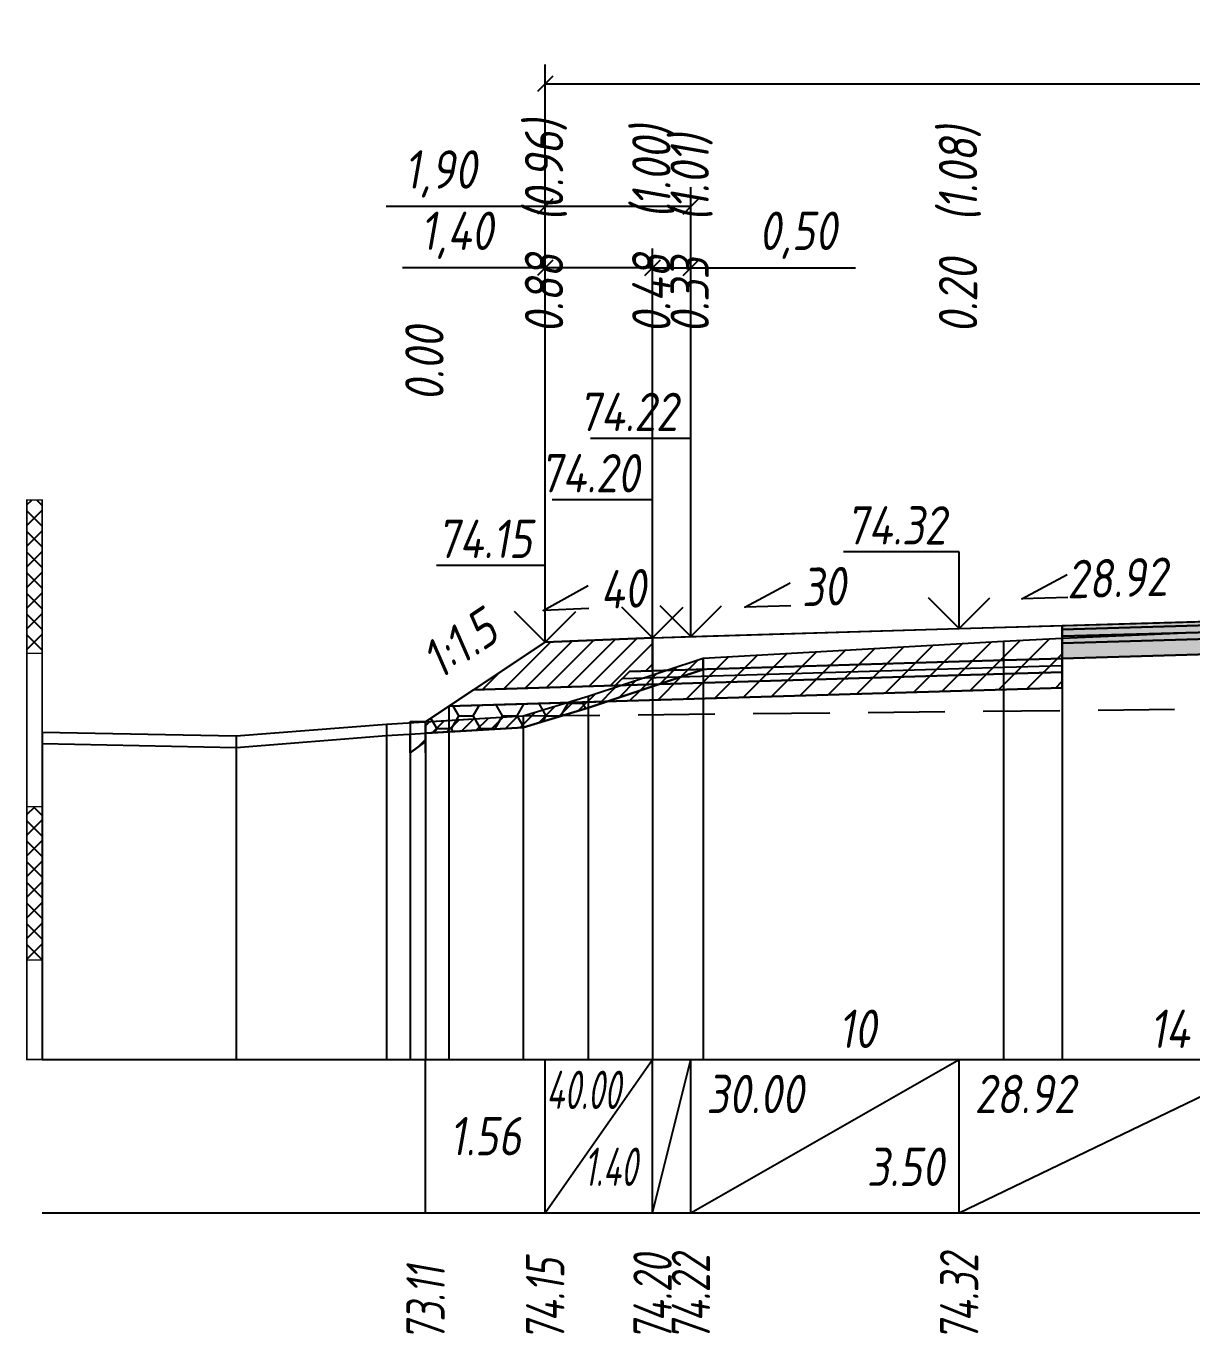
# Model space of a CAD drawing. Extents: x -717 to 1451, y -133302 to 233.
# Drawn here: x 78.9 to 155, y -33440.9 to -33355.6 of the extents above; entities that cross this region are included whole.
import ezdxf
from ezdxf.enums import TextEntityAlignment as Align

# ---------------------------------------------------------------- set-up
doc = ezdxf.new("R2010")
doc.units = 0
doc.linetypes.add('штриховая', pattern=[0.75, 0.5, -0.25])
for name, color, linetype in [('Интерполированный поперечник', 2, 'Continuous'), ('Код_514', 1, 'Continuous'), ('Контур_0', 7, 'Continuous'), ('Контур_2521', 7, 'Continuous'), ('Контур_2564', 7, 'Continuous'), ('Контур_2660', 7, 'Continuous'), ('Контур_2665', 7, 'Continuous'), ('Контур_400', 7, 'Continuous'), ('Контур_508', 7, 'Continuous'), ('Контур_512', 7, 'Continuous'), ('Контур_513', 7, 'Continuous'), ('Контур_818', 7, 'Continuous'), ('Красный поперечник', 1, 'Continuous'), ('Линейка абсолютных высот', 7, 'Continuous'), ('Объём_2501', 7, 'Continuous'), ('Объём_2564', 7, 'Continuous'), ('Объём_2650', 7, 'Continuous'), ('Объём_2660', 7, 'Continuous'), ('Объём_2661', 7, 'Continuous'), ('Объём_2663', 7, 'Continuous'), ('Объём_2665', 7, 'Continuous'), ('Объём_2666', 7, 'Continuous'), ('Объём_2753', 7, 'Continuous'), ('Откосы', 7, 'Continuous'), ('Отметки покрытия', 7, 'Continuous'), ('Рабочие отметки', 7, 'Continuous'), ('Рабочие отметки доп.', 7, 'Continuous'), ('Слои выравнивания', 7, 'Continuous'), ('Таблица', 7, 'Continuous'), ('Уклоны проезжей части', 7, 'Continuous'), ('Черный поперечник', 3, 'Continuous')]:
    doc.layers.add(name, color=color, linetype=linetype)
for name, color, linetype, true_color in [('Контур_2540', 2, 'Continuous', 0xffff00), ('Контур_2560', 2, 'Continuous', 0xffff00), ('Контур_2561', 7, 'Continuous', 0xff8040), ('Контур_2562', 3, 'Continuous', 0x00ff00), ('Контур_2563', 7, 'Continuous', 0xff8000), ('Контур_2570', 7, 'Continuous', 0x80ff00), ('Контур_2583', 3, 'Continuous', 0x00ff00), ('Контур_2725', 7, 'Continuous', 0x323232), ('Контур_2736', 4, 'Continuous', 0x00ffff), ('Контур_2737', 4, 'Continuous', 0x00ffff), ('Контур_2738', 4, 'Continuous', 0x00ffff), ('Контур_2739', 4, 'Continuous', 0x00ffff), ('Контур_2741', 4, 'Continuous', 0x00ffff), ('Контур_2742', 4, 'Continuous', 0x00ffff), ('Контур_2743', 4, 'Continuous', 0x00ffff), ('Контур_2744', 7, 'Continuous', 0xa4ffff), ('Контур_2745', 7, 'Continuous', 0xa4ffff), ('Контур_2747', 4, 'Continuous', 0x00ffff), ('Контур_2748', 4, 'Continuous', 0x00ffff), ('Контур_2749', 4, 'Continuous', 0x00ffff), ('Контур_2750', 4, 'Continuous', 0x00ffff), ('Контур_2751', 4, 'Continuous', 0x00ffff), ('Контур_2752', 4, 'Continuous', 0x00ffff), ('Контур_2760', 7, 'Continuous', 0x323232), ('Контур_2761', 7, 'Continuous', 0x323232), ('Контур_2762', 7, 'Continuous', 0x323232), ('Контур_2763', 7, 'Continuous', 0x323232), ('Контур_402', 7, 'Continuous', 0xff6464), ('Контур_703', 4, 'Continuous', 0x00ffff), ('Контур_705', 4, 'Continuous', 0x00ffff), ('Контур_707', 4, 'Continuous', 0x00ffff), ('Контур_720', 131, 'Continuous', 0xaaffff), ('Объём_2500', 7, 'Continuous', 0xc0c0c0), ('Объём_2520', 7, 'Continuous', 0x80ffff), ('Объём_2540', 2, 'Continuous', 0xffff00), ('Объём_2560', 2, 'Continuous', 0xffff00), ('Объём_2561', 7, 'Continuous', 0xff8040), ('Объём_2562', 3, 'Continuous', 0x00ff00), ('Объём_2563', 7, 'Continuous', 0xff8000), ('Объём_2570', 7, 'Continuous', 0x80ff00), ('Объём_2583', 3, 'Continuous', 0x00ff00), ('Объём_2592', 3, 'Continuous', 0x00ff00), ('Объём_2596', 3, 'Continuous', 0x00ff00), ('Объём_2600', 7, 'Continuous', 0x808000), ('Объём_2746', 2, 'Continuous', 0xffff00)]:
    doc.layers.add(name, color=color, linetype=linetype, true_color=true_color)
doc.styles.get("Standard").update_dxf_attribs({"font": 'txt', "height": 2.5})
doc.styles.add('М', font='romand.shx', dxfattribs={"width": 0.8, "oblique": 10, "height": 2.5})
doc.dimstyles.new('ISO-25', dxfattribs={"dimtxt": 2.5, "dimasz": 2.5, "dimexe": 1.25, "dimexo": 0.625, "dimtad": 1, "dimtxsty": 'Standard', "dimcen": 2.5, "dimadec": 0, "dimazin": 0, "dimtfac": 1, "dimtmove": 0, "dimatfit": 3, "dimfxl": 1, "dimarcsym": 0})
pattern_1 = [(45.0000013, (0, 0), (-0.67351924, 0.67351921), []), (135.0000003, (0, 0), (-0.673519222, -0.67351923), [])]

# ---------------------------------------------------------------- blocks, each defined once
blk = doc.blocks.new('_Oblique')
at = {"color": 0, "linetype": 'ByBlock', "lineweight": -2}
blk.add_line((-0.5, -0.5), (0.5, 0.5), dxfattribs=at)
blk = doc.blocks.new('*D770')
at = {"color": 0, "lineweight": -2, "transparency": 16777216}
for p, q in [((112.802, -33395.209), (112.802, -33370.104)), ((119.802, -33394.929), (119.802, -33370.104)), ((112.802, -33371.354), (103.498, -33371.354)), ((119.802, -33371.354), (112.802, -33371.354))]:
    blk.add_line(p, q, dxfattribs=at)
at = {"layer": 'Defpoints', "color": 0, "transparency": 16777216}
for p in [(119.802, -33371.354), (119.802, -33395.554), (112.802, -33395.834)]:
    blk.add_point(p, dxfattribs=at)
at = {"color": 0, "lineweight": -2, "transparency": 16777216, "rotation": 180}
blk.add_blockref('_Oblique', (112.802, -33371.354), dxfattribs=at)
at = {"color": 0, "lineweight": -2, "transparency": 16777216}
blk.add_blockref('_Oblique', (119.802, -33371.354), dxfattribs=at)
at = {"color": 0, "transparency": 16777216, "insert": (107.038, -33369.241), "char_height": 2.5, "width": 8.75, "attachment_point": 5, "style": 'М'}
blk.add_mtext('1,40', dxfattribs=at)
blk = doc.blocks.new('*D772')
at = {"color": 0, "lineweight": -2, "transparency": 16777216}
for p, q in [((119.802, -33394.929), (119.802, -33370.104)), ((122.302, -33394.854), (122.302, -33370.104)), ((119.802, -33371.354), (122.302, -33371.354)), ((122.302, -33371.354), (133.044, -33371.354))]:
    blk.add_line(p, q, dxfattribs=at)
at = {"layer": 'Defpoints', "color": 0, "transparency": 16777216}
for p in [(122.302, -33371.354), (119.802, -33395.554), (122.302, -33395.479)]:
    blk.add_point(p, dxfattribs=at)
at = {"color": 0, "lineweight": -2, "transparency": 16777216, "rotation": 180}
blk.add_blockref('_Oblique', (119.802, -33371.354), dxfattribs=at)
at = {"color": 0, "lineweight": -2, "transparency": 16777216}
blk.add_blockref('_Oblique', (122.302, -33371.354), dxfattribs=at)
at = {"color": 0, "transparency": 16777216, "insert": (129.283, -33369.241), "char_height": 2.5, "width": 9.16667, "attachment_point": 5, "style": 'М'}
blk.add_mtext('0,50', dxfattribs=at)
blk = doc.blocks.new('*D775')
at = {"color": 0, "lineweight": -2, "transparency": 16777216}
for p, q in [((112.802, -33395.209), (112.802, -33366.104)), ((122.302, -33394.854), (122.302, -33366.104)), ((112.802, -33367.354), (102.43, -33367.354)), ((122.302, -33367.354), (112.802, -33367.354))]:
    blk.add_line(p, q, dxfattribs=at)
at = {"layer": 'Defpoints', "color": 0, "transparency": 16777216}
for p in [(122.302, -33367.354), (122.302, -33395.479), (112.802, -33395.834)]:
    blk.add_point(p, dxfattribs=at)
at = {"color": 0, "lineweight": -2, "transparency": 16777216, "rotation": 180}
blk.add_blockref('_Oblique', (112.802, -33367.354), dxfattribs=at)
at = {"color": 0, "lineweight": -2, "transparency": 16777216}
blk.add_blockref('_Oblique', (122.302, -33367.354), dxfattribs=at)
at = {"color": 0, "transparency": 16777216, "insert": (105.971, -33365.241), "char_height": 2.5, "width": 8.75, "attachment_point": 5, "style": 'М'}
blk.add_mtext('1,90', dxfattribs=at)
blk = doc.blocks.new('*D776')
at = {"color": 0, "lineweight": -2, "transparency": 16777216}
for p, q in [((112.802, -33395.209), (112.802, -33358.104)), ((208.302, -33392.319), (208.302, -33358.104)), ((112.802, -33359.354), (208.302, -33359.354))]:
    blk.add_line(p, q, dxfattribs=at)
at = {"layer": 'Defpoints', "color": 0, "transparency": 16777216}
for p in [(208.302, -33359.354), (208.302, -33392.944), (112.802, -33395.834)]:
    blk.add_point(p, dxfattribs=at)
at = {"color": 0, "lineweight": -2, "transparency": 16777216, "rotation": 180}
blk.add_blockref('_Oblique', (112.802, -33359.354), dxfattribs=at)
at = {"color": 0, "lineweight": -2, "transparency": 16777216}
blk.add_blockref('_Oblique', (208.302, -33359.354), dxfattribs=at)
at = {"color": 0, "transparency": 16777216, "insert": (160.552, -33357.241), "char_height": 2.5, "width": 10.41667, "attachment_point": 5, "style": 'М'}
blk.add_mtext('19,10', dxfattribs=at)

msp = doc.modelspace()

# ---------------------------------------------------------------- hatches: boundary and pattern name
at = {"layer": 'Линейка абсолютных высот'}
h = msp.add_hatch(dxfattribs=at)
h.set_pattern_fill('ANSI37', scale=0.3, style=0)
h.set_pattern_definition(pattern_1)
h.paths.add_polyline_path([(80, -33396.512), (80, -33386.512), (79, -33386.512), (79, -33396.512)])
h = msp.add_hatch(dxfattribs=at)
h.set_pattern_fill('ANSI37', scale=0.3, style=0)
h.set_pattern_definition(pattern_1)
h.paths.add_polyline_path([(80, -33416.512), (80, -33406.512), (79, -33406.512), (79, -33416.512)])
at = {"layer": 'Объём_2563'}
h = msp.add_hatch(dxfattribs=at)
h.set_pattern_fill('ANSI31', color=256, scale=0.3)
h.paths.add_polyline_path([(112.802, -33395.772), (119.802, -33395.492), (119.802, -33397.642), (118.302, -33397.687), (117.374, -33398.615), (108.122, -33398.892)])
at = {"layer": 'Объём_2570'}
h = msp.add_hatch(dxfattribs=at)
h.set_pattern_fill('ANSI31', color=256, scale=0.2)
h.paths.add_polyline_path([(123.097, -33397.571), (115.611, -33400.059), (111.355, -33401.343), (105, -33401.723), (105, -33400.973), (111.355, -33400.593), (115.611, -33399.309), (123.097, -33396.821)])
at = {"layer": 'Объём_2600'}
h = msp.add_hatch(dxfattribs=at)
h.set_pattern_fill('ANSI31', color=6, scale=0.4)
h.paths.add_polyline_path([(146.514, -33398.763), (116.832, -33399.653), (123.097, -33397.571), (123.097, -33396.821), (142.694, -33395.709), (146.514, -33395.528)])
h = msp.add_hatch(dxfattribs=at)
h.set_pattern_fill('HONEY', color=5, scale=0.3)
h.paths.add_polyline_path([(115.611, -33400.059), (111.355, -33401.343), (105, -33401.723), (105, -33400.973), (106.516, -33399.963), (116.832, -33399.653)])
h = msp.add_hatch(dxfattribs=at)
h.set_pattern_fill('ANSI31', color=6, scale=0.4)
h.paths.add_polyline_path([(105, -33402.254), (104, -33403), (104, -33401.783), (105, -33401.723)])
at = {"layer": 'Слои выравнивания'}
for color, points in [(2, [(146.514, -33394.698), (155.376, -33394.441), (160.552, -33394.292), (160.552, -33394.542), (155.376, -33394.691), (146.514, -33394.948)]), (3, [(146.514, -33394.948), (155.376, -33394.691), (160.552, -33394.542), (160.552, -33394.992), (155.376, -33395.141), (146.514, -33395.398)]), (4, [(146.514, -33395.398), (155.376, -33395.141), (160.552, -33394.992), (160.552, -33395.442), (155.376, -33395.591), (146.514, -33395.848)]), (5, [(146.514, -33395.848), (155.376, -33395.591), (160.552, -33395.442), (160.552, -33396.442), (155.376, -33396.591), (146.514, -33396.848)])]:
    msp.add_hatch(color=color, dxfattribs=at).paths.add_polyline_path(points)

# ---------------------------------------------------------------- linework, layer by layer
at = {"layer": 'Интерполированный поперечник', "linetype": 'штриховая', "ltscale": 10, "flags": 128}
msp.add_lwpolyline([(111.355, -33400.593), (228.002, -33399.396)], dxfattribs=at)
at = {"layer": 'Код_514'}
for p, q in [((105, -33433), (105, -33423)), ((112.802, -33433), (112.802, -33423)), ((112.802, -33433), (119.802, -33423)), ((119.802, -33433), (119.802, -33423)), ((119.802, -33433), (122.302, -33423)), ((122.302, -33433), (122.302, -33423)), ((122.302, -33433), (139.802, -33423)), ((139.802, -33433), (139.802, -33423)), ((139.802, -33433), (160.552, -33423))]:
    msp.add_line(p, q, dxfattribs=at)
at = {"layer": 'Контур_0', "flags": 128}
for points in [[(119.802, -33395.492), (139.802, -33394.892), (146.514, -33394.698), (146.514, -33396.848), (139.802, -33397.042), (119.802, -33397.642), (119.802, -33395.492), (119.802, -33395.492)], [(112.802, -33395.772), (105, -33400.973), (105, -33400.973), (105, -33400.973), (105, -33400.973), (105, -33400.973), (105, -33400.973), (105, -33400.973), (105, -33400.973), (105, -33400.973), (105, -33400.973), (105, -33400.973), (105, -33400.973), (105, -33400.973), (105, -33400.973), (105, -33403)], [(112.802, -33395.772), (105, -33400.973), (105, -33400.973), (105, -33400.973), (105, -33400.973), (105, -33400.973), (105, -33400.973), (105, -33400.973), (105, -33400.973), (105, -33400.973), (105, -33400.973), (105, -33400.973), (105, -33400.973), (105, -33400.973), (105, -33400.973), (105, -33403), (105, -33403), (105, -33400.973), (105, -33400.973), (105, -33400.973), (105, -33400.973), (105, -33400.973), (105, -33400.973), (105, -33400.973), (105, -33400.973), (105, -33400.973), (105, -33400.973), (105, -33400.973), (105, -33400.973), (105, -33400.973)], [(118.302, -33397.687), (139.802, -33397.042), (146.514, -33396.848), (146.514, -33397.748), (139.802, -33397.942), (117.374, -33398.615), (118.302, -33397.687), (118.302, -33397.687)], [(108.122, -33398.892), (117.374, -33398.615), (118.302, -33397.687), (119.802, -33397.642)]]:
    msp.add_lwpolyline(points, dxfattribs=at)
at = {"layer": 'Контур_2521', "color": 250, "flags": 128}
msp.add_lwpolyline([(117.838, -33398.151), (139.802, -33397.492), (146.514, -33397.298)], dxfattribs=at)
at = {"layer": 'Контур_2540', "flags": 128}
msp.add_lwpolyline([(117.374, -33398.615), (139.802, -33397.942), (146.514, -33397.748), (146.514, -33398.763), (106.516, -33399.963), (108.122, -33398.892), (117.374, -33398.615), (117.374, -33398.615)], dxfattribs=at)
at = {"layer": 'Контур_2560', "flags": 128}
msp.add_lwpolyline([(112.802, -33395.772), (112.802, -33395.772), (112.802, -33395.772), (119.802, -33395.492)], dxfattribs=at)
at = {"layer": 'Контур_2561', "flags": 128}
msp.add_lwpolyline([(119.802, -33395.492), (119.802, -33395.492), (112.802, -33395.772), (112.802, -33395.772), (119.802, -33395.492)], dxfattribs=at)
at = {"layer": 'Контур_2562', "flags": 128}
msp.add_lwpolyline([(112.802, -33395.772), (112.802, -33395.772), (112.802, -33395.772), (112.802, -33395.772), (112.802, -33395.772)], dxfattribs=at)
at = {"layer": 'Контур_2563', "flags": 128}
msp.add_lwpolyline([(112.802, -33395.772), (119.802, -33395.492), (119.802, -33397.642), (118.302, -33397.687), (117.374, -33398.615), (108.122, -33398.892), (112.802, -33395.772), (112.802, -33395.772)], dxfattribs=at)
at = {"layer": 'Контур_2564', "flags": 128}
msp.add_lwpolyline([(112.802, -33395.772), (119.802, -33395.492)], dxfattribs=at)
at = {"layer": 'Контур_2570', "flags": 128}
msp.add_lwpolyline([(80, -33402.393), (92.651, -33402.643), (102.461, -33401.875), (111.355, -33401.343), (111.355, -33401.343), (115.611, -33400.059), (123.097, -33397.571), (123.097, -33396.821), (142.694, -33395.709), (146.514, -33395.528), (160.552, -33394.916), (167.822, -33394.599), (171.863, -33394.454), (175.62, -33394.345), (196.433, -33393.565), (202.698, -33393.766), (217.833, -33394.648), (217.833, -33395.398), (220.964, -33396.949), (228.002, -33400.146), (228.002, -33400.146), (246.287, -33401.024)], dxfattribs=at)
at = {"layer": 'Контур_2583', "flags": 128}
msp.add_lwpolyline([(104, -33403), (105, -33402.254), (105, -33400.973), (104, -33400.973), (104, -33403)], dxfattribs=at)
at = {"layer": 'Контур_2660', "flags": 128}
msp.add_lwpolyline([(106.516, -33399.963), (146.514, -33398.763)], dxfattribs=at)
at = {"layer": 'Контур_2665', "flags": 128}
msp.add_lwpolyline([(112.802, -33395.772), (112.802, -33395.772)], dxfattribs=at)
at = {"layer": 'Контур_2725', "flags": 128}
msp.add_lwpolyline([(146.514, -33396.848), (155.376, -33396.591), (160.552, -33396.442), (167.822, -33396.232), (171.863, -33396.115), (175.62, -33396.006), (181.302, -33395.842), (196.433, -33395.388)], dxfattribs=at)
at = {"layer": 'Контур_2736', "flags": 128}
msp.add_lwpolyline([(112.802, -33395.772), (105, -33400.973)], dxfattribs=at)
at = {"layer": 'Контур_2737', "flags": 128}
msp.add_lwpolyline([(105, -33400.973), (105, -33400.973)], dxfattribs=at)
at = {"layer": 'Контур_2738', "flags": 128}
msp.add_lwpolyline([(105, -33400.973), (105, -33400.973)], dxfattribs=at)
at = {"layer": 'Контур_2739', "flags": 128}
msp.add_lwpolyline([(105, -33400.973), (105, -33400.973)], dxfattribs=at)
at = {"layer": 'Контур_2741', "flags": 128}
msp.add_lwpolyline([(105, -33400.973), (105, -33400.973)], dxfattribs=at)
at = {"layer": 'Контур_2742', "flags": 128}
msp.add_lwpolyline([(105, -33400.973), (105, -33400.973)], dxfattribs=at)
at = {"layer": 'Контур_2743', "flags": 128}
msp.add_lwpolyline([(105, -33400.973), (105, -33400.973)], dxfattribs=at)
at = {"layer": 'Контур_2744', "flags": 128}
msp.add_lwpolyline([(105, -33400.973), (105, -33400.973)], dxfattribs=at)
msp.add_lwpolyline([(105, -33400.973), (105, -33400.973)], dxfattribs=at)
msp.add_lwpolyline([(105, -33400.973), (105, -33400.973)], dxfattribs=at)
msp.add_lwpolyline([(105, -33400.973), (105, -33400.973)], dxfattribs=at)
msp.add_lwpolyline([(105, -33400.973), (105, -33400.973)], dxfattribs=at)
msp.add_lwpolyline([(105, -33400.973), (105, -33400.973)], dxfattribs=at)
at = {"layer": 'Контур_2745', "flags": 128}
msp.add_lwpolyline([(105, -33400.973), (105, -33400.973)], dxfattribs=at)
msp.add_lwpolyline([(105, -33400.973), (105, -33400.973)], dxfattribs=at)
msp.add_lwpolyline([(105, -33400.973), (105, -33400.973)], dxfattribs=at)
msp.add_lwpolyline([(105, -33400.973), (105, -33400.973)], dxfattribs=at)
msp.add_lwpolyline([(105, -33400.973), (105, -33400.973)], dxfattribs=at)
msp.add_lwpolyline([(105, -33400.973), (105, -33400.973)], dxfattribs=at)
at = {"layer": 'Контур_2747', "flags": 128}
msp.add_lwpolyline([(105, -33400.973), (105, -33400.973)], dxfattribs=at)
at = {"layer": 'Контур_2748', "flags": 128}
msp.add_lwpolyline([(105, -33400.973), (105, -33400.973)], dxfattribs=at)
at = {"layer": 'Контур_2749', "flags": 128}
msp.add_lwpolyline([(105, -33400.973), (105, -33400.973)], dxfattribs=at)
at = {"layer": 'Контур_2750', "flags": 128}
msp.add_lwpolyline([(105, -33400.973), (105, -33400.973)], dxfattribs=at)
at = {"layer": 'Контур_2751', "flags": 128}
msp.add_lwpolyline([(105, -33400.973), (105, -33400.973)], dxfattribs=at)
at = {"layer": 'Контур_2752', "flags": 128}
msp.add_lwpolyline([(105, -33400.973), (105, -33400.973)], dxfattribs=at)
at = {"layer": 'Контур_2760', "flags": 128}
msp.add_lwpolyline([(146.514, -33394.698), (155.376, -33394.441), (160.552, -33394.292), (167.822, -33394.082), (171.863, -33393.965), (175.62, -33393.856), (181.302, -33393.692), (196.433, -33393.238)], dxfattribs=at)
at = {"layer": 'Контур_2761', "flags": 128}
msp.add_lwpolyline([(146.514, -33394.948), (155.376, -33394.691), (160.552, -33394.542), (167.822, -33394.332), (171.863, -33394.215), (175.62, -33394.106), (181.302, -33393.942), (196.433, -33393.488)], dxfattribs=at)
at = {"layer": 'Контур_2762', "flags": 128}
msp.add_lwpolyline([(146.514, -33395.398), (155.376, -33395.141), (160.552, -33394.992), (167.822, -33394.782), (171.863, -33394.665), (175.62, -33394.556), (181.302, -33394.392), (196.433, -33393.938)], dxfattribs=at)
at = {"layer": 'Контур_2763', "flags": 128}
msp.add_lwpolyline([(146.514, -33395.848), (155.376, -33395.591), (160.552, -33395.442), (167.822, -33395.232), (171.863, -33395.115), (175.62, -33395.006), (181.302, -33394.842), (196.433, -33394.388)], dxfattribs=at)
at = {"layer": 'Контур_400', "flags": 128}
msp.add_lwpolyline([(119.802, -33395.492), (122.302, -33395.417), (122.302, -33395.417), (122.302, -33395.417), (122.302, -33395.417), (122.302, -33395.417), (122.302, -33395.417), (139.802, -33394.892), (160.552, -33394.292)], dxfattribs=at)
at = {"layer": 'Контур_402', "flags": 128}
msp.add_lwpolyline([(106.516, -33399.963), (146.514, -33398.763), (146.514, -33396.848), (160.552, -33396.442), (181.302, -33395.842), (196.433, -33395.388), (196.433, -33399.418), (219.128, -33400.099)], dxfattribs=at)
at = {"layer": 'Контур_508', "flags": 128}
msp.add_lwpolyline([(104, -33403), (105, -33402.254), (105, -33400.973), (106.516, -33399.963), (146.514, -33398.763), (146.514, -33396.848), (160.552, -33396.442), (181.302, -33395.842), (196.433, -33395.388), (196.433, -33399.418), (219.128, -33400.099), (222.294, -33402.209), (224.294, -33402.209), (228.479, -33399.419)], dxfattribs=at)
at = {"layer": 'Контур_512', "flags": 128}
msp.add_lwpolyline([(104, -33403), (105, -33402.254), (105, -33400.973), (106.516, -33399.963), (146.514, -33398.763)], dxfattribs=at)
at = {"layer": 'Контур_513', "flags": 128}
msp.add_lwpolyline([(104, -33403), (105, -33402.254), (105, -33400.973), (106.516, -33399.963), (146.514, -33398.763), (146.514, -33396.848), (160.552, -33396.442), (181.302, -33395.842), (196.433, -33395.388), (196.433, -33399.418), (219.128, -33400.099), (222.294, -33402.209), (224.294, -33402.209), (228.479, -33399.419)], dxfattribs=at)
at = {"layer": 'Контур_703', "flags": 128}
for points in [[(112.802, -33395.772), (105, -33400.973)], [(105, -33400.973), (105, -33403)]]:
    msp.add_lwpolyline(points, dxfattribs=at)
at = {"layer": 'Контур_705', "flags": 128}
msp.add_lwpolyline([(105, -33400.973), (105, -33400.973)], dxfattribs=at)
at = {"layer": 'Контур_707', "flags": 128}
msp.add_lwpolyline([(105, -33403), (105, -33400.973)], dxfattribs=at)
at = {"layer": 'Контур_720', "flags": 128}
msp.add_lwpolyline([(105, -33403), (105, -33403)], dxfattribs=at)
at = {"layer": 'Контур_818', "flags": 128}
msp.add_lwpolyline([(105, -33401.723), (111.355, -33401.343), (111.355, -33401.343), (115.611, -33400.059), (123.097, -33397.571), (123.097, -33396.821), (142.694, -33395.709), (146.514, -33395.528), (160.552, -33394.916), (167.822, -33394.599), (171.863, -33394.454), (175.62, -33394.345), (196.433, -33393.565), (202.698, -33393.766), (217.833, -33394.648), (217.833, -33395.398), (220.964, -33396.949), (228.002, -33400.146), (228.002, -33400.146), (228.479, -33400.169)], dxfattribs=at)
at = {"layer": 'Красный поперечник'}
for p, q in [((122.302, -33395.417), (139.802, -33394.892)), ((139.802, -33394.892), (160.552, -33394.292)), ((105, -33400.973), (112.802, -33395.772)), ((112.802, -33395.772), (119.802, -33395.492)), ((119.802, -33395.492), (122.302, -33395.417)), ((146.514, -33398.763), (146.514, -33423)), ((106.516, -33399.963), (106.516, -33423)), ((105, -33400.973), (105, -33423)), ((105, -33402.254), (105, -33423)), ((104, -33403), (104, -33423))]:
    msp.add_line(p, q, dxfattribs=at)
at = {"layer": 'Линейка абсолютных высот', "color": 7, "const_width": 0.1, "flags": 128}
for points in [[(80, -33396.512), (80, -33386.512), (79, -33386.512), (79, -33396.512), (80, -33396.512)], [(80, -33406.512), (80, -33396.512), (79, -33396.512), (79, -33406.512), (80, -33406.512)], [(80, -33416.512), (80, -33406.512), (79, -33406.512), (79, -33416.512), (80, -33416.512)], [(80, -33423), (80, -33416.512), (79, -33416.512), (79, -33423), (80, -33423)]]:
    msp.add_lwpolyline(points, dxfattribs=at)
at = {"layer": 'Объём_2500', "flags": 128}
msp.add_lwpolyline([(119.802, -33395.492), (139.802, -33394.892), (146.514, -33394.698), (146.514, -33396.848), (139.802, -33397.042), (119.802, -33397.642), (119.802, -33395.492), (119.802, -33395.492)], dxfattribs=at)
at = {"layer": 'Объём_2501', "flags": 128}
msp.add_lwpolyline([(119.802, -33395.492), (122.302, -33395.417), (122.302, -33395.417), (122.302, -33395.417), (122.302, -33395.417), (122.302, -33395.417), (122.302, -33395.417), (139.802, -33394.892), (160.552, -33394.292)], dxfattribs=at)
at = {"layer": 'Объём_2520', "color": 250, "flags": 128}
msp.add_lwpolyline([(118.302, -33397.687), (139.802, -33397.042), (146.514, -33396.848), (146.514, -33397.748), (139.802, -33397.942), (117.374, -33398.615), (118.302, -33397.687), (118.302, -33397.687)], dxfattribs=at)
at = {"layer": 'Объём_2540', "flags": 128}
msp.add_lwpolyline([(117.374, -33398.615), (139.802, -33397.942), (146.514, -33397.748), (146.514, -33398.763), (106.516, -33399.963), (108.122, -33398.892), (117.374, -33398.615), (117.374, -33398.615)], dxfattribs=at)
at = {"layer": 'Объём_2560', "flags": 128}
msp.add_lwpolyline([(112.802, -33395.772), (112.802, -33395.772), (112.802, -33395.772), (119.802, -33395.492)], dxfattribs=at)
at = {"layer": 'Объём_2561', "flags": 128}
msp.add_lwpolyline([(119.802, -33395.492), (119.802, -33395.492), (112.802, -33395.772), (112.802, -33395.772), (119.802, -33395.492)], dxfattribs=at)
at = {"layer": 'Объём_2562', "flags": 128}
msp.add_lwpolyline([(112.802, -33395.772), (112.802, -33395.772), (112.802, -33395.772), (112.802, -33395.772), (112.802, -33395.772)], dxfattribs=at)
at = {"layer": 'Объём_2563', "color": 250, "flags": 128}
msp.add_lwpolyline([(112.802, -33395.772), (119.802, -33395.492), (119.802, -33397.642), (118.302, -33397.687), (117.374, -33398.615), (108.122, -33398.892), (112.802, -33395.772), (112.802, -33395.772)], dxfattribs=at)
at = {"layer": 'Объём_2564', "flags": 128}
msp.add_lwpolyline([(112.802, -33395.772), (119.802, -33395.492)], dxfattribs=at)
at = {"layer": 'Объём_2570', "flags": 128}
msp.add_lwpolyline([(123.097, -33397.571), (115.611, -33400.059), (111.355, -33401.343), (105, -33401.723), (105, -33400.973), (111.355, -33400.593), (115.611, -33399.309), (123.097, -33396.821), (123.097, -33397.571), (123.097, -33397.571)], dxfattribs=at)
at = {"layer": 'Объём_2583', "flags": 128}
msp.add_lwpolyline([(104, -33403), (105, -33402.254), (105, -33400.973), (104, -33400.973), (104, -33403)], dxfattribs=at)
at = {"layer": 'Объём_2592', "flags": 128}
msp.add_lwpolyline([(105, -33400.973), (105, -33403), (105, -33400.973)], dxfattribs=at)
at = {"layer": 'Объём_2596', "flags": 128}
msp.add_lwpolyline([(105, -33400.973), (105, -33403), (105, -33400.973)], dxfattribs=at)
at = {"layer": 'Объём_2600', "color": 5, "flags": 128}
msp.add_lwpolyline([(115.611, -33400.059), (111.355, -33401.343), (105, -33401.723), (105, -33400.973), (106.516, -33399.963), (116.832, -33399.653), (115.611, -33400.059), (115.611, -33400.059)], dxfattribs=at)
at = {"layer": 'Объём_2650', "color": 6, "flags": 128}
for points in [[(146.514, -33398.763), (116.832, -33399.653), (123.097, -33397.571), (123.097, -33396.821), (142.694, -33395.709), (146.514, -33395.528), (146.514, -33398.763), (146.514, -33398.763)], [(105, -33402.254), (104, -33403), (104, -33401.783), (105, -33401.723), (105, -33402.254), (105, -33402.254)]]:
    msp.add_lwpolyline(points, dxfattribs=at)
at = {"layer": 'Объём_2660', "flags": 128}
msp.add_lwpolyline([(106.516, -33399.963), (146.514, -33398.763)], dxfattribs=at)
at = {"layer": 'Объём_2661', "flags": 128}
msp.add_lwpolyline([(112.802, -33395.772), (105, -33400.973)], dxfattribs=at)
at = {"layer": 'Объём_2663', "flags": 128}
msp.add_lwpolyline([(105, -33400.973), (105, -33403), (105, -33400.973)], dxfattribs=at)
at = {"layer": 'Объём_2665', "flags": 128}
msp.add_lwpolyline([(112.802, -33395.772), (112.802, -33395.772)], dxfattribs=at)
at = {"layer": 'Объём_2666', "flags": 128}
msp.add_lwpolyline([(112.802, -33395.772), (105, -33400.973)], dxfattribs=at)
at = {"layer": 'Объём_2746', "flags": 128}
msp.add_lwpolyline([(123.097, -33397.571), (123.097, -33396.821), (142.694, -33395.709), (146.514, -33395.528), (146.514, -33398.763), (116.832, -33399.653), (123.097, -33397.571), (123.097, -33397.571)], dxfattribs=at)
at = {"layer": 'Объём_2753', "flags": 128}
msp.add_lwpolyline([(146.514, -33394.698), (146.514, -33394.698)], dxfattribs=at)
at = {"layer": 'Откосы', "color": 1, "flags": 128}
for points in [[(146.894, -33392.877), (143.895, -33392.963), (146.85, -33391.377)], [(115.656, -33393.593), (112.659, -33393.713), (115.597, -33392.095)], [(128.817, -33393.411), (125.818, -33393.501), (128.772, -33391.912)]]:
    msp.add_lwpolyline(points, dxfattribs=at)
at = {"layer": 'Отметки покрытия', "color": 1}
for p, q in [((122.302, -33382.492), (115.752, -33382.492)), ((122.302, -33395.417), (122.302, -33382.492)), ((119.802, -33386.492), (113.252, -33386.492)), ((119.802, -33395.492), (119.802, -33386.492)), ((139.802, -33389.892), (132.252, -33389.892)), ((139.802, -33394.892), (139.802, -33389.892)), ((112.802, -33390.772), (105.702, -33390.772)), ((112.802, -33395.772), (112.802, -33390.772)), ((139.802, -33394.892), (137.802, -33392.892)), ((139.802, -33394.892), (141.802, -33392.892)), ((112.802, -33395.772), (110.802, -33393.772)), ((112.802, -33395.772), (114.802, -33393.772)), ((119.802, -33395.492), (117.802, -33393.492)), ((119.802, -33395.492), (121.802, -33393.492)), ((122.302, -33395.417), (120.302, -33393.417)), ((122.302, -33395.417), (124.302, -33393.417))]:
    msp.add_line(p, q, dxfattribs=at)
at = {"layer": 'Слои выравнивания'}
for p, q in [((146.514, -33394.698), (146.514, -33423)), ((119.802, -33395.492), (119.802, -33423))]:
    msp.add_line(p, q, dxfattribs=at)
at = {"layer": 'Слои выравнивания', "color": 2, "flags": 128}
msp.add_lwpolyline([(146.514, -33394.698), (155.376, -33394.441), (160.552, -33394.292), (160.552, -33394.542), (155.376, -33394.691), (146.514, -33394.948)], close=True, dxfattribs=at)
at = {"layer": 'Слои выравнивания', "color": 3, "flags": 128}
msp.add_lwpolyline([(146.514, -33394.948), (155.376, -33394.691), (160.552, -33394.542), (160.552, -33394.992), (155.376, -33395.141), (146.514, -33395.398)], close=True, dxfattribs=at)
at = {"layer": 'Слои выравнивания', "color": 4, "flags": 128}
msp.add_lwpolyline([(146.514, -33395.398), (155.376, -33395.141), (160.552, -33394.992), (160.552, -33395.442), (155.376, -33395.591), (146.514, -33395.848)], close=True, dxfattribs=at)
at = {"layer": 'Слои выравнивания', "color": 5, "flags": 128}
msp.add_lwpolyline([(146.514, -33395.848), (155.376, -33395.591), (160.552, -33395.442), (160.552, -33396.442), (155.376, -33396.591), (146.514, -33396.848)], close=True, dxfattribs=at)
at = {"layer": 'Таблица'}
for p, q in [((80, -33423), (253.479, -33423)), ((80, -33433), (253.479, -33433))]:
    msp.add_line(p, q, dxfattribs=at)
at = {"layer": 'Черный поперечник', "color": 7}
for p, q in [((142.694, -33395.709), (142.694, -33423)), ((146.514, -33395.528), (146.514, -33423)), ((123.097, -33396.821), (123.097, -33423)), ((115.611, -33399.309), (115.611, -33423)), ((111.355, -33400.593), (111.355, -33423)), ((80, -33401.643), (80, -33423)), ((102.461, -33401.125), (102.461, -33423)), ((92.651, -33401.893), (92.651, -33423))]:
    msp.add_line(p, q, dxfattribs=at)
at = {"layer": 'Черный поперечник', "flags": 128}
msp.add_lwpolyline([(80, -33401.643), (92.651, -33401.893), (102.461, -33401.125), (111.355, -33400.593), (115.611, -33399.309), (123.097, -33396.821), (142.694, -33395.709), (146.514, -33395.528), (160.552, -33394.916), (167.822, -33394.599), (171.863, -33394.454), (175.62, -33394.345), (196.433, -33393.565), (202.698, -33393.766), (217.833, -33394.648), (220.964, -33396.199), (228.002, -33399.396), (246.287, -33400.274), (248.341, -33400.399), (251.899, -33400.576), (253.479, -33400.575)], dxfattribs=at)

# ---------------------------------------------------------------- texts
at = {"layer": 'Код_514', "style": 'М', "oblique": 10}
for s, width, p in [('40.00', 0.6, (112.867, -33423.733)), ('30.00', 0.8, (123.302, -33424)), ('28.92', 0.8, (140.802, -33424))]:
    msp.add_text(s, height=2.5, dxfattribs=dict(at, width=width)).set_placement(p, align=Align.TOP_LEFT)
at = {"layer": 'Код_514', "style": 'М', "oblique": 10, "width": 0.8}
msp.add_text('1.56', height=2.5, dxfattribs=at).set_placement((108.901, -33428), align=Align.MIDDLE_CENTER)
at = {"layer": 'Код_514', "style": 'М', "oblique": 10}
for s, width, p in [('1.40', 0.6, (118.802, -33432)), ('3.50', 0.8, (138.802, -33432))]:
    msp.add_text(s, height=2.5, dxfattribs=dict(at, width=width)).set_placement(p, align=Align.BOTTOM_RIGHT)
at = {"layer": 'Код_514', "style": 'М', "oblique": 10, "width": 0.7}
for s, p in [('74.15', (112.802, -33441.382)), ('74.20', (119.802, -33441.382)), ('74.22', (122.302, -33441.382)), ('74.32', (139.802, -33441.382)), ('73.11', (105, -33441.382))]:
    msp.add_text(s, height=2.5, rotation=90, dxfattribs=at).set_placement(p, align=Align.MIDDLE_LEFT)
at = {"layer": 'Отметки покрытия', "color": 1, "style": 'М', "oblique": 10, "width": 0.8}
for s, p in [('74.22', (121.443, -33382.761)), ('74.20', (118.943, -33386.761)), ('74.32', (138.943, -33390.161)), ('74.15', (111.943, -33391.041))]:
    msp.add_text(s, height=2.5, dxfattribs=at).set_placement(p, align=Align.BOTTOM_RIGHT)
at = {"layer": 'Рабочие отметки', "color": 1, "style": 'М', "oblique": 10, "width": 0.8}
for s, p in [('0.88', (112.724, -33375.632)), ('0.48', (119.724, -33375.632)), ('0.33', (122.224, -33375.632)), ('0.20', (139.724, -33375.632)), ('0.00', (104.922, -33380.061))]:
    msp.add_text(s, height=2.5, rotation=90, dxfattribs=at).set_placement(p, align=Align.MIDDLE_LEFT)
at = {"layer": 'Рабочие отметки доп.', "color": 1, "style": 'М', "oblique": 10, "width": 0.8}
for s, p in [('(0.96)', (112.724, -33368.332)), ('(1.00)', (119.724, -33368.132)), ('(1.01)', (122.224, -33368.332)), ('(1.08)', (139.724, -33368.332))]:
    msp.add_text(s, height=2.5, rotation=90, dxfattribs=at).set_placement(p, align=Align.MIDDLE_LEFT)
at = {"layer": 'Слои выравнивания', "style": 'М', "oblique": 10, "width": 0.8}
for s, p in [('10', (133.158, -33423)), ('14', (153.533, -33423))]:
    msp.add_text(s, height=2.5, dxfattribs=at).set_placement(p, align=Align.BOTTOM_CENTER)
at = {"layer": 'Уклоны проезжей части', "color": 1, "style": 'М', "oblique": 10, "width": 0.8}
for s, rotation, p in [('28.92', 1.65628, (150.148, -33393.592)), ('40', 2.29061, (117.961, -33394.309)), ('30', 1.71836, (131.022, -33394.155)), ('1:1.5', 33.69007, (108.346, -33397.541))]:
    msp.add_text(s, height=2.5, rotation=rotation, dxfattribs=at).set_placement(p, align=Align.BOTTOM_CENTER)

# ---------------------------------------------------------------- dimensions: what is measured, and where the dimension line sits
at = {"color": 5}
dim = msp.add_linear_dim(base=(208.302, -33359.354), p1=(112.802, -33395.834), p2=(208.302, -33392.944), angle=180, dimstyle='ISO-25', override={"dimasz": 1, "dimlfac": 0.2, "dimzin": 0, "dimtxsty": 'М', "dimblk1": 'Oblique', "dimblk2": 'Oblique', "dimsah": 1}, dxfattribs=at)
dim.commit()
dim.dimension.update_dxf_attribs({"geometry": '*D776', "text_midpoint": (160.552, -33357.241)})
for base, p1, p2, picture, middle in [((122.302, -33367.354), (112.802, -33395.834), (122.302, -33395.479), '*D775', (105.971, -33367.354)), ((119.802, -33371.354), (112.802, -33395.834), (119.802, -33395.554), '*D770', (107.038, -33371.354)), ((122.302, -33371.354), (119.802, -33395.554), (122.302, -33395.479), '*D772', (129.283, -33371.354))]:
    dim = msp.add_linear_dim(base=base, p1=p1, p2=p2, angle=180, dimstyle='ISO-25', override={"dimasz": 1, "dimlfac": 0.2, "dimzin": 0, "dimtxsty": 'М', "dimblk1": 'Oblique', "dimblk2": 'Oblique', "dimsah": 1}, dxfattribs=at)
    dim.commit()
    dim.dimension.update_dxf_attribs({"geometry": picture, "text_midpoint": middle, "dimtype": 160})

doc.saveas('drawing.dxf')
